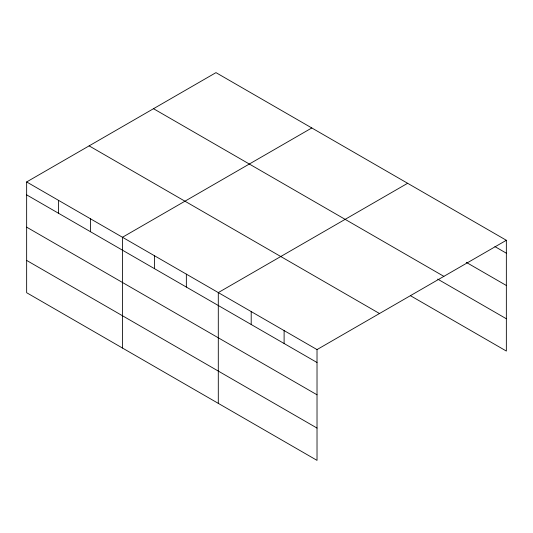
<?xml version="1.0" encoding="UTF-8"?>
<svg xmlns="http://www.w3.org/2000/svg" width="533" height="533" viewBox="0 0 533 533"><rect width="100%" height="100%" fill="white"/><g stroke="black" fill="none" stroke-linecap="round" stroke-linejoin="round"><path stroke-width="0.8" d="M26.65 181.946L317.022 349.588L317.022 460.365L26.65 292.717L26.65 181.946L215.978 72.635L506.35 240.283L506.35 351.054L410.483 295.708M311.805 127.96L122.47 237.265L122.47 348.042M407.625 183.279L218.297 292.59L218.297 403.368M317.022 349.588L506.35 240.283M494.904 246.586L506.35 253.195M466.288 262.363L506.35 285.488M153.504 108.705L443.869 276.354M437.673 279.112L506.35 318.761M89.131 145.875L379.496 313.517M26.65 194.865L317.022 362.507M26.65 227.158L317.022 394.8M26.65 260.424L317.022 428.072M284.109 330.587L284.109 343.505M251.203 311.592L251.203 324.504M186.35 274.149L186.35 287.067M154.41 255.707L154.41 268.625M90.53 218.83L90.53 231.742M58.59 200.388L58.59 213.3"/></g></svg>
